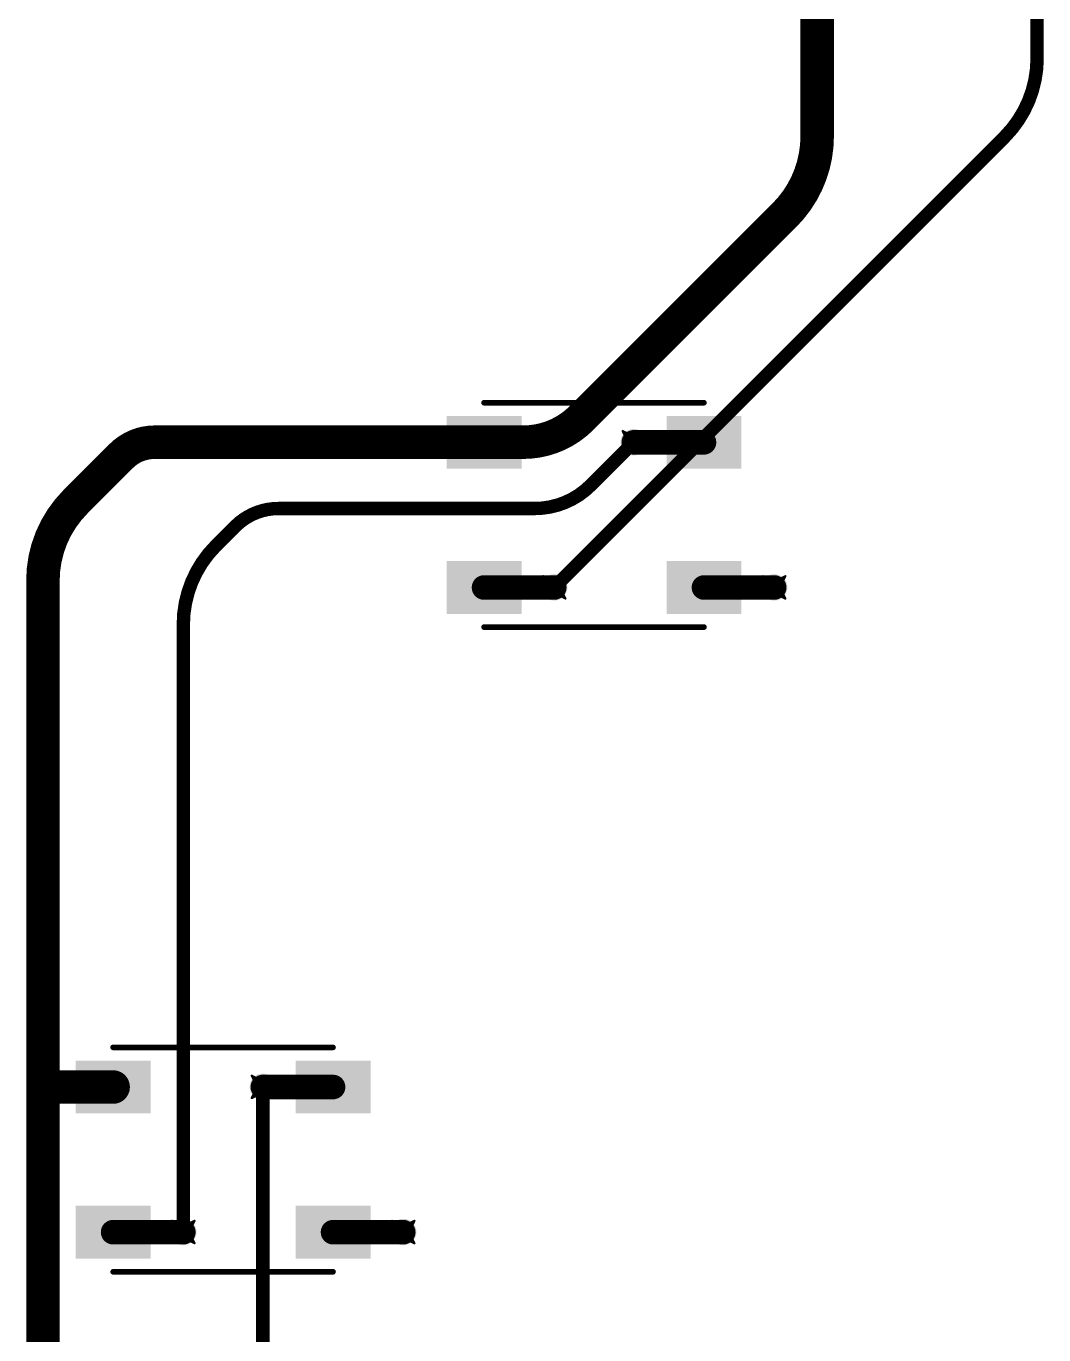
# Model space of a CAD drawing. Header units: inches. Extents: x -11 to 1110, y -7 to 455.
# Drawn here: x 290.47 to 313.61, y 221.3 to 251.05 of the extents above; entities that cross this region are included whole.
import ezdxf

# ---------------------------------------------------------------- set-up
doc = ezdxf.new("R2010")
doc.units = ezdxf.units.IN
for name, color, linetype in [('Bottom Layer', 5, 'Continuous'), ('Drill Drawing', 1, 'Continuous'), ('Top Layer', 1, 'Continuous'), ('Top Overlay', 2, 'Continuous'), ('Top Paste', 8, 'Continuous'), ('Top Solder', 216, 'Continuous'), ('Via Holes', 16, 'Continuous')]:
    doc.layers.add(name, color=color, linetype=linetype)

# ---------------------------------------------------------------- blocks, each defined once
blk = doc.blocks.new('WS2812B_B_W_163')
at = {"layer": 'Top Layer'}
for points in [[(-3.24999985, 2.15000078), (-1.75000031, 2.15000078), (-1.75000031, 1.15000278), (-3.24999985, 1.15000278)], [(3.24999985, 1.15000278), (1.75000031, 1.15000278), (1.75000031, 2.15000078), (3.24999985, 2.15000078)], [(-3.24999985, -1.15000024), (-1.75000031, -1.15000024), (-1.75000031, -2.14999824), (-3.24999985, -2.14999824)], [(1.75000031, -1.15000024), (3.24999985, -1.15000024), (3.24999985, -2.14999824), (1.75000031, -2.14999824)]]:
    blk.add_hatch(color=1, dxfattribs=at).paths.add_polyline_path(points)
at = {"layer": 'Top Paste'}
for points in [[(-3.24999985, 2.15000078), (-1.75000031, 2.15000078), (-1.75000031, 1.15000278), (-3.24999985, 1.15000278)], [(3.24999985, 1.15000278), (1.75000031, 1.15000278), (1.75000031, 2.15000078), (3.24999985, 2.15000078)], [(-3.24999985, -1.15000024), (-1.75000031, -1.15000024), (-1.75000031, -2.14999824), (-3.24999985, -2.14999824)], [(1.75000031, -1.15000024), (3.24999985, -1.15000024), (3.24999985, -2.14999824), (1.75000031, -2.14999824)]]:
    blk.add_hatch(color=8, dxfattribs=at).paths.add_polyline_path(points)
at = {"layer": 'Top Solder'}
for points in [[(-3.35159985, 2.25160078), (-1.64840031, 2.25160078), (-1.64840031, 1.04840278), (-3.35159985, 1.04840278)], [(3.35159985, 1.04840278), (1.64840031, 1.04840278), (1.64840031, 2.25160078), (3.35159985, 2.25160078)], [(-3.35159985, -1.04840024), (-1.64840031, -1.04840024), (-1.64840031, -2.25159824), (-3.35159985, -2.25159824)], [(1.64840031, -1.04840024), (3.35159985, -1.04840024), (3.35159985, -2.25159824), (1.64840031, -2.25159824)]]:
    blk.add_hatch(color=216, dxfattribs=at).paths.add_polyline_path(points)
at = {"layer": 'Top Overlay'}
for points in [[(-2.50000008, 2.55080008, 0.127, 0.127, 0), (2.50000008, 2.55080008, 0.127, 0.127, 0)], [(-3.556, 1.8034, 0.254, 0.254, 0), (-3.429, 1.6764, 0.254, 0.254, 0)], [(-3.556, 1.5494, 0.254, 0.254, 0), (-3.556, 1.8034, 0.254, 0.254, 0)], [(-3.556, 1.5494, 0.254, 0.254, 0), (-3.429, 1.6764, 0.254, 0.254, 0)], [(-2.50000008, -2.55079754, 0.127, 0.127, 0), (2.50000008, -2.55079754, 0.127, 0.127, 0)]]:
    blk.add_lwpolyline(points, format="xyseb", dxfattribs=at)
for points in [[(-2.53175008, 2.55080008, 0.0635, 0.0635, 1), (-2.46825008, 2.55080008, 0.0635, 0.0635, 1)], [(2.46825008, 2.55080008, 0.0635, 0.0635, 1), (2.53175008, 2.55080008, 0.0635, 0.0635, 1)], [(-3.619499999999999, 1.8034, 0.127, 0.127, 1), (-3.4925, 1.8034, 0.127, 0.127, 1)], [(-3.619499999999999, 1.8034, 0.127, 0.127, 1), (-3.4925, 1.8034, 0.127, 0.127, 1)], [(-3.4925, 1.6764, 0.127, 0.127, 1), (-3.3655, 1.6764, 0.127, 0.127, 1)], [(-3.4925, 1.6764, 0.127, 0.127, 1), (-3.3655, 1.6764, 0.127, 0.127, 1)], [(-3.619499999999999, 1.5494, 0.127, 0.127, 1), (-3.4925, 1.5494, 0.127, 0.127, 1)], [(-3.619499999999999, 1.5494, 0.127, 0.127, 1), (-3.4925, 1.5494, 0.127, 0.127, 1)], [(-2.53175008, -2.55079754, 0.0635, 0.0635, 1), (-2.46825008, -2.55079754, 0.0635, 0.0635, 1)], [(2.46825008, -2.55079754, 0.0635, 0.0635, 1), (2.53175008, -2.55079754, 0.0635, 0.0635, 1)]]:
    blk.add_lwpolyline(points, format="xyseb", close=True, dxfattribs=at)
blk = doc.blocks.new('WS2812B_B_W_172')
at = {"layer": 'Top Layer'}
for points in [[(-3.24999985, 2.15000078), (-1.75000031, 2.15000078), (-1.75000031, 1.15000278), (-3.24999985, 1.15000278)], [(3.24999985, 1.15000278), (1.75000031, 1.15000278), (1.75000031, 2.15000078), (3.24999985, 2.15000078)], [(-3.24999985, -1.15000024), (-1.75000031, -1.15000024), (-1.75000031, -2.14999824), (-3.24999985, -2.14999824)], [(1.75000031, -1.15000024), (3.24999985, -1.15000024), (3.24999985, -2.14999824), (1.75000031, -2.14999824)]]:
    blk.add_hatch(color=1, dxfattribs=at).paths.add_polyline_path(points)
at = {"layer": 'Top Paste'}
for points in [[(-3.24999985, 2.15000078), (-1.75000031, 2.15000078), (-1.75000031, 1.15000278), (-3.24999985, 1.15000278)], [(3.24999985, 1.15000278), (1.75000031, 1.15000278), (1.75000031, 2.15000078), (3.24999985, 2.15000078)], [(-3.24999985, -1.15000024), (-1.75000031, -1.15000024), (-1.75000031, -2.14999824), (-3.24999985, -2.14999824)], [(1.75000031, -1.15000024), (3.24999985, -1.15000024), (3.24999985, -2.14999824), (1.75000031, -2.14999824)]]:
    blk.add_hatch(color=8, dxfattribs=at).paths.add_polyline_path(points)
at = {"layer": 'Top Solder'}
for points in [[(-3.35159985, 2.25160078), (-1.64840031, 2.25160078), (-1.64840031, 1.04840278), (-3.35159985, 1.04840278)], [(3.35159985, 1.04840278), (1.64840031, 1.04840278), (1.64840031, 2.25160078), (3.35159985, 2.25160078)], [(-3.35159985, -1.04840024), (-1.64840031, -1.04840024), (-1.64840031, -2.25159824), (-3.35159985, -2.25159824)], [(1.64840031, -1.04840024), (3.35159985, -1.04840024), (3.35159985, -2.25159824), (1.64840031, -2.25159824)]]:
    blk.add_hatch(color=216, dxfattribs=at).paths.add_polyline_path(points)
at = {"layer": 'Top Overlay'}
for points in [[(-2.50000008, 2.55080008, 0.127, 0.127, 0), (2.50000008, 2.55080008, 0.127, 0.127, 0)], [(-3.556, 1.8034, 0.254, 0.254, 0), (-3.429, 1.6764, 0.254, 0.254, 0)], [(-3.556, 1.5494, 0.254, 0.254, 0), (-3.556, 1.8034, 0.254, 0.254, 0)], [(-3.556, 1.5494, 0.254, 0.254, 0), (-3.429, 1.6764, 0.254, 0.254, 0)], [(-2.50000008, -2.55079754, 0.127, 0.127, 0), (2.50000008, -2.55079754, 0.127, 0.127, 0)]]:
    blk.add_lwpolyline(points, format="xyseb", dxfattribs=at)
for points in [[(-2.53175008, 2.55080008, 0.0635, 0.0635, 1), (-2.46825008, 2.55080008, 0.0635, 0.0635, 1)], [(2.46825008, 2.55080008, 0.0635, 0.0635, 1), (2.53175008, 2.55080008, 0.0635, 0.0635, 1)], [(-3.619499999999999, 1.8034, 0.127, 0.127, 1), (-3.4925, 1.8034, 0.127, 0.127, 1)], [(-3.619499999999999, 1.8034, 0.127, 0.127, 1), (-3.4925, 1.8034, 0.127, 0.127, 1)], [(-3.4925, 1.6764, 0.127, 0.127, 1), (-3.3655, 1.6764, 0.127, 0.127, 1)], [(-3.4925, 1.6764, 0.127, 0.127, 1), (-3.3655, 1.6764, 0.127, 0.127, 1)], [(-3.619499999999999, 1.5494, 0.127, 0.127, 1), (-3.4925, 1.5494, 0.127, 0.127, 1)], [(-3.619499999999999, 1.5494, 0.127, 0.127, 1), (-3.4925, 1.5494, 0.127, 0.127, 1)], [(-2.53175008, -2.55079754, 0.0635, 0.0635, 1), (-2.46825008, -2.55079754, 0.0635, 0.0635, 1)], [(2.46825008, -2.55079754, 0.0635, 0.0635, 1), (2.53175008, -2.55079754, 0.0635, 0.0635, 1)]]:
    blk.add_lwpolyline(points, format="xyseb", close=True, dxfattribs=at)

msp = doc.modelspace()

# ---------------------------------------------------------------- hatches: boundary and pattern name
at = {"layer": 'Bottom Layer'}
h = msp.add_hatch(color=5, dxfattribs=at)
edge = h.paths.add_edge_path()
edge.add_arc((299.28496912, 241.5883916), 0.2999994, 0, 360)
h = msp.add_hatch(color=5, dxfattribs=at)
edge = h.paths.add_edge_path()
edge.add_arc((304.28496928, 241.5883916), 0.2999994, 0, 360)
h = msp.add_hatch(color=5, dxfattribs=at)
edge = h.paths.add_edge_path()
edge.add_arc((302.4762302, 238.28839058), 0.2999994, 0, 360)
h = msp.add_hatch(color=5, dxfattribs=at)
edge = h.paths.add_edge_path()
edge.add_arc((307.47623036, 238.28839058), 0.2999994, 0, 360)
h = msp.add_hatch(color=5, dxfattribs=at)
edge = h.paths.add_edge_path()
edge.add_arc((290.85216912, 226.9325916), 0.2999994, 0, 360)
h = msp.add_hatch(color=5, dxfattribs=at)
edge = h.paths.add_edge_path()
edge.add_arc((295.85216928, 226.9325916), 0.2999994, 0, 360)
h = msp.add_hatch(color=5, dxfattribs=at)
edge = h.paths.add_edge_path()
edge.add_arc((294.0434302, 223.63259058), 0.2999994, 0, 360)
h = msp.add_hatch(color=5, dxfattribs=at)
edge = h.paths.add_edge_path()
edge.add_arc((299.0434303599999, 223.63259058), 0.2999994, 0, 360)
at = {"layer": 'Top Layer'}
h = msp.add_hatch(color=1, dxfattribs=at)
edge = h.paths.add_edge_path()
edge.add_arc((299.28496912, 241.5883916), 0.2999994, 0, 360)
h = msp.add_hatch(color=1, dxfattribs=at)
edge = h.paths.add_edge_path()
edge.add_arc((304.28496928, 241.5883916), 0.2999994, 0, 360)
h = msp.add_hatch(color=1, dxfattribs=at)
edge = h.paths.add_edge_path()
edge.add_arc((302.4762302, 238.28839058), 0.2999994, 0, 360)
h = msp.add_hatch(color=1, dxfattribs=at)
edge = h.paths.add_edge_path()
edge.add_arc((307.47623036, 238.28839058), 0.2999994, 0, 360)
h = msp.add_hatch(color=1, dxfattribs=at)
edge = h.paths.add_edge_path()
edge.add_arc((290.85216912, 226.9325916), 0.2999994, 0, 360)
h = msp.add_hatch(color=1, dxfattribs=at)
edge = h.paths.add_edge_path()
edge.add_arc((295.85216928, 226.9325916), 0.2999994, 0, 360)
h = msp.add_hatch(color=1, dxfattribs=at)
edge = h.paths.add_edge_path()
edge.add_arc((294.0434302, 223.63259058), 0.2999994, 0, 360)
h = msp.add_hatch(color=1, dxfattribs=at)
edge = h.paths.add_edge_path()
edge.add_arc((299.0434303599999, 223.63259058), 0.2999994, 0, 360)
at = {"layer": 'Via Holes'}
h = msp.add_hatch(color=7, dxfattribs=at)
edge = h.paths.add_edge_path()
edge.add_arc((299.28496912, 241.5883916), 0.1499997, 0, 360)
h = msp.add_hatch(color=7, dxfattribs=at)
edge = h.paths.add_edge_path()
edge.add_arc((304.28496928, 241.5883916), 0.1499997, 0, 360)
h = msp.add_hatch(color=7, dxfattribs=at)
edge = h.paths.add_edge_path()
edge.add_arc((302.4762302, 238.28839058), 0.1499997, 0, 360)
h = msp.add_hatch(color=7, dxfattribs=at)
edge = h.paths.add_edge_path()
edge.add_arc((307.47623036, 238.28839058), 0.1499997, 0, 360)
h = msp.add_hatch(color=7, dxfattribs=at)
edge = h.paths.add_edge_path()
edge.add_arc((290.85216912, 226.9325916), 0.1499997, 0, 360)
h = msp.add_hatch(color=7, dxfattribs=at)
edge = h.paths.add_edge_path()
edge.add_arc((295.85216928, 226.9325916), 0.1499997, 0, 360)
h = msp.add_hatch(color=7, dxfattribs=at)
edge = h.paths.add_edge_path()
edge.add_arc((294.0434302, 223.63259058), 0.1499997, 0, 360)
h = msp.add_hatch(color=7, dxfattribs=at)
edge = h.paths.add_edge_path()
edge.add_arc((299.0434303599999, 223.63259058), 0.1499997, 0, 360)

# ---------------------------------------------------------------- linework, layer by layer
at = {"layer": 'Bottom Layer'}
for points in [[(308.45436912, 248.54647268, 0.7619999999999999, 0.7619999999999999, 0), (308.45436912, 255.8885916, 0.7619999999999999, 0.7619999999999999, 0)], [(313.45436928, 250.31863322, 0.3048, 0.3048, 0), (313.45436928, 255.8885916, 0.3048, 0.3048, 0)], [(313.45436928, 250.31863322, 0.3048, 0.3048, -0.198912367379658), (312.71042106, 248.52258144, 0.3048, 0.3048, 0)], [(308.45436912, 248.54647268, 0.7619999999999999, 0.7619999999999999, -0.198912367379658), (307.7104209, 246.7504209, 0.7619999999999999, 0.7619999999999999, 0)], [(302.4762302, 238.28839058, 0.3048, 0.3048, 0), (312.71042106, 248.52258144, 0.3048, 0.3048, 0)], [(303.0982, 242.1382, 0.7619999999999999, 0.7619999999999999, 0), (307.7104209, 246.7504209, 0.7619999999999999, 0.7619999999999999, 0)], [(303.0982, 242.1382, 0.7619999999999999, 0.7619999999999999, -0.198912367379658), (301.77084426, 241.5883916, 0.7619999999999999, 0.7619999999999999, 0)], [(292.6334, 241.2746, 0.7619999999999999, 0.7619999999999999, -0.198912367379658), (293.39096008, 241.5883916, 0.7619999999999999, 0.7619999999999999, 0)], [(293.39096008, 241.5883916, 0.7619999999999999, 0.7619999999999999, 0), (299.28496912, 241.5883916, 0.7619999999999999, 0.7619999999999999, 0)], [(299.28496912, 241.5883916, 0.7619999999999999, 0.7619999999999999, 0), (301.77084426, 241.5883916, 0.7619999999999999, 0.7619999999999999, 0)], [(291.59611734, 240.23731734, 0.7619999999999999, 0.7619999999999999, 0), (292.6334, 241.2746, 0.7619999999999999, 0.7619999999999999, 0)], [(303.30486456, 240.60828688, 0.3048, 0.3048, 0), (304.28496928, 241.5883916, 0.3048, 0.3048, 0)], [(303.30486202, 240.60828688, 0.3048, 0.3048, -0.198912367379658), (302.0314, 240.0808, 0.3048, 0.3048, 0)], [(290.85216912, 238.44126556, 0.7619999999999999, 0.7619999999999999, -0.198912367379658), (291.59611734, 240.23731734, 0.7619999999999999, 0.7619999999999999, 0)], [(295.2241999999999, 239.6744, 0.3048, 0.3048, -0.198912367379658), (296.20533596, 240.0808, 0.3048, 0.3048, 0)], [(296.20533596, 240.0808, 0.3048, 0.3048, 0), (302.0314, 240.0808, 0.3048, 0.3048, 0)], [(294.78737842, 239.23757842, 0.3048, 0.3048, 0), (295.2241999999999, 239.6744, 0.3048, 0.3048, 0)], [(294.0434302, 237.44152664, 0.3048, 0.3048, -0.198912367379658), (294.78737842, 239.23757842, 0.3048, 0.3048, 0)], [(290.85216912, 226.9325916, 0.7619999999999999, 0.7619999999999999, 0), (290.85216912, 238.44126556, 0.7619999999999999, 0.7619999999999999, 0)], [(294.0434302, 223.63259058, 0.3048, 0.3048, 0), (294.0434302, 237.44152664, 0.3048, 0.3048, 0)], [(290.85216912, 217.86327268, 0.7619999999999999, 0.7619999999999999, 0), (290.85216912, 226.9325916, 0.7619999999999999, 0.7619999999999999, 0)], [(295.85216928, 219.25443322, 0.3048, 0.3048, 0), (295.85216928, 226.9325916, 0.3048, 0.3048, 0)]]:
    msp.add_lwpolyline(points, format="xyseb", dxfattribs=at)
for points in [[(313.37816928, 250.31863322, 0.1524, 0.1524, 1), (313.53056928, 250.31863322, 0.1524, 0.1524, 1)], [(313.37816928, 250.31863322, 0.1524, 0.1524, 1), (313.53056928, 250.31863322, 0.1524, 0.1524, 1)], [(308.26386912, 248.54647268, 0.3809999999999999, 0.3809999999999999, 1), (308.64486912, 248.54647268, 0.3809999999999999, 0.3809999999999999, 1)], [(308.26386912, 248.54647268, 0.3809999999999999, 0.3809999999999999, 1), (308.64486912, 248.54647268, 0.3809999999999999, 0.3809999999999999, 1)], [(312.63422106, 248.52258144, 0.1524, 0.1524, 1), (312.78662106, 248.52258144, 0.1524, 0.1524, 1)], [(312.63422106, 248.52258144, 0.1524, 0.1524, 1), (312.78662106, 248.52258144, 0.1524, 0.1524, 1)], [(307.5199209, 246.7504209, 0.3809999999999999, 0.3809999999999999, 1), (307.9009209, 246.7504209, 0.3809999999999999, 0.3809999999999999, 1)], [(307.5199209, 246.7504209, 0.3809999999999999, 0.3809999999999999, 1), (307.9009209, 246.7504209, 0.3809999999999999, 0.3809999999999999, 1)], [(302.9077, 242.1382, 0.3809999999999999, 0.3809999999999999, 1), (303.2887, 242.1382, 0.3809999999999999, 0.3809999999999999, 1)], [(302.9077, 242.1382, 0.3809999999999999, 0.3809999999999999, 1), (303.2887, 242.1382, 0.3809999999999999, 0.3809999999999999, 1)], [(293.20046008, 241.5883916, 0.3809999999999999, 0.3809999999999999, 1), (293.58146008, 241.5883916, 0.3809999999999999, 0.3809999999999999, 1)], [(293.20046008, 241.5883916, 0.3809999999999999, 0.3809999999999999, 1), (293.58146008, 241.5883916, 0.3809999999999999, 0.3809999999999999, 1)], [(299.09446912, 241.5883916, 0.3809999999999999, 0.3809999999999999, 1), (299.47546912, 241.5883916, 0.3809999999999999, 0.3809999999999999, 1)], [(299.09446912, 241.5883916, 0.3809999999999999, 0.3809999999999999, 1), (299.47546912, 241.5883916, 0.3809999999999999, 0.3809999999999999, 1)], [(301.58034426, 241.5883916, 0.3809999999999999, 0.3809999999999999, 1), (301.96134426, 241.5883916, 0.3809999999999999, 0.3809999999999999, 1)], [(301.58034426, 241.5883916, 0.3809999999999999, 0.3809999999999999, 1), (301.96134426, 241.5883916, 0.3809999999999999, 0.3809999999999999, 1)], [(292.4429, 241.2746, 0.3809999999999999, 0.3809999999999999, 1), (292.8239, 241.2746, 0.3809999999999999, 0.3809999999999999, 1)], [(292.4429, 241.2746, 0.3809999999999999, 0.3809999999999999, 1), (292.8239, 241.2746, 0.3809999999999999, 0.3809999999999999, 1)], [(304.20876928, 241.5883916, 0.1524, 0.1524, 1), (304.36116928, 241.5883916, 0.1524, 0.1524, 1)], [(303.22866202, 240.60828688, 0.1524, 0.1524, 1), (303.38106202, 240.60828688, 0.1524, 0.1524, 1)], [(303.22866456, 240.60828688, 0.1524, 0.1524, 1), (303.38106456, 240.60828688, 0.1524, 0.1524, 1)], [(291.40561734, 240.23731734, 0.3809999999999999, 0.3809999999999999, 1), (291.78661734, 240.23731734, 0.3809999999999999, 0.3809999999999999, 1)], [(291.40561734, 240.23731734, 0.3809999999999999, 0.3809999999999999, 1), (291.78661734, 240.23731734, 0.3809999999999999, 0.3809999999999999, 1)], [(296.12913596, 240.0808, 0.1524, 0.1524, 1), (296.28153596, 240.0808, 0.1524, 0.1524, 1)], [(296.12913596, 240.0808, 0.1524, 0.1524, 1), (296.28153596, 240.0808, 0.1524, 0.1524, 1)], [(301.9552, 240.0808, 0.1524, 0.1524, 1), (302.1076, 240.0808, 0.1524, 0.1524, 1)], [(301.9552, 240.0808, 0.1524, 0.1524, 1), (302.1076, 240.0808, 0.1524, 0.1524, 1)], [(295.148, 239.6744, 0.1524, 0.1524, 1), (295.3004, 239.6744, 0.1524, 0.1524, 1)], [(295.148, 239.6744, 0.1524, 0.1524, 1), (295.3004, 239.6744, 0.1524, 0.1524, 1)], [(294.71117842, 239.23757842, 0.1524, 0.1524, 1), (294.86357842, 239.23757842, 0.1524, 0.1524, 1)], [(294.71117842, 239.23757842, 0.1524, 0.1524, 1), (294.86357842, 239.23757842, 0.1524, 0.1524, 1)], [(290.66166912, 238.44126556, 0.3809999999999999, 0.3809999999999999, 1), (291.04266912, 238.44126556, 0.3809999999999999, 0.3809999999999999, 1)], [(290.66166912, 238.44126556, 0.3809999999999999, 0.3809999999999999, 1), (291.04266912, 238.44126556, 0.3809999999999999, 0.3809999999999999, 1)], [(302.4000301999999, 238.28839058, 0.1524, 0.1524, 1), (302.5524301999999, 238.28839058, 0.1524, 0.1524, 1)], [(293.9672302, 237.44152664, 0.1524, 0.1524, 1), (294.1196302, 237.44152664, 0.1524, 0.1524, 1)], [(293.9672302, 237.44152664, 0.1524, 0.1524, 1), (294.1196302, 237.44152664, 0.1524, 0.1524, 1)], [(290.66166912, 226.9325916, 0.3809999999999999, 0.3809999999999999, 1), (291.04266912, 226.9325916, 0.3809999999999999, 0.3809999999999999, 1)], [(290.66166912, 226.9325916, 0.3809999999999999, 0.3809999999999999, 1), (291.04266912, 226.9325916, 0.3809999999999999, 0.3809999999999999, 1)], [(295.77596928, 226.9325916, 0.1524, 0.1524, 1), (295.92836928, 226.9325916, 0.1524, 0.1524, 1)], [(293.9672302, 223.63259058, 0.1524, 0.1524, 1), (294.1196302, 223.63259058, 0.1524, 0.1524, 1)]]:
    msp.add_lwpolyline(points, format="xyseb", close=True, dxfattribs=at)
at = {"layer": 'Drill Drawing'}
for points in [[(299.03096912, 241.8423916, 0.0508, 0.0508, 0), (299.28496912, 241.7153916, 0.0508, 0.0508, 0)], [(299.03096912, 241.8423916, 0.0508, 0.0508, 0), (299.15796912, 241.5883916, 0.0508, 0.0508, 0)], [(299.28496912, 241.7153916, 0.0508, 0.0508, 0), (299.53896912, 241.8423916, 0.0508, 0.0508, 0)], [(299.41196912, 241.5883916, 0.0508, 0.0508, 0), (299.53896912, 241.8423916, 0.0508, 0.0508, 0)], [(304.03096928, 241.8423916, 0.0508, 0.0508, 0), (304.28496928, 241.7153916, 0.0508, 0.0508, 0)], [(304.03096928, 241.8423916, 0.0508, 0.0508, 0), (304.15796928, 241.5883916, 0.0508, 0.0508, 0)], [(304.28496928, 241.7153916, 0.0508, 0.0508, 0), (304.53896928, 241.8423916, 0.0508, 0.0508, 0)], [(304.41196928, 241.5883916, 0.0508, 0.0508, 0), (304.53896928, 241.8423916, 0.0508, 0.0508, 0)], [(299.03096912, 241.3343916, 0.0508, 0.0508, 0), (299.15796912, 241.5883916, 0.0508, 0.0508, 0)], [(299.41196912, 241.5883916, 0.0508, 0.0508, 0), (299.53896912, 241.3343916, 0.0508, 0.0508, 0)], [(304.03096928, 241.3343916, 0.0508, 0.0508, 0), (304.15796928, 241.5883916, 0.0508, 0.0508, 0)], [(304.41196928, 241.5883916, 0.0508, 0.0508, 0), (304.53896928, 241.3343916, 0.0508, 0.0508, 0)], [(299.03096912, 241.3343916, 0.0508, 0.0508, 0), (299.28496912, 241.4613916, 0.0508, 0.0508, 0)], [(299.28496912, 241.4613916, 0.0508, 0.0508, 0), (299.53896912, 241.3343916, 0.0508, 0.0508, 0)], [(304.03096928, 241.3343916, 0.0508, 0.0508, 0), (304.28496928, 241.4613916, 0.0508, 0.0508, 0)], [(304.28496928, 241.4613916, 0.0508, 0.0508, 0), (304.53896928, 241.3343916, 0.0508, 0.0508, 0)], [(302.2222302, 238.54239058, 0.0508, 0.0508, 0), (302.4762302, 238.41539058, 0.0508, 0.0508, 0)], [(302.2222302, 238.54239058, 0.0508, 0.0508, 0), (302.3492302, 238.28839058, 0.0508, 0.0508, 0)], [(302.2222302, 238.03439058, 0.0508, 0.0508, 0), (302.3492302, 238.28839058, 0.0508, 0.0508, 0)], [(302.4762302, 238.41539058, 0.0508, 0.0508, 0), (302.7302302, 238.54239058, 0.0508, 0.0508, 0)], [(302.6032302, 238.28839058, 0.0508, 0.0508, 0), (302.7302302, 238.54239058, 0.0508, 0.0508, 0)], [(302.6032302, 238.28839058, 0.0508, 0.0508, 0), (302.7302302, 238.03439058, 0.0508, 0.0508, 0)], [(307.22223036, 238.54239058, 0.0508, 0.0508, 0), (307.47623036, 238.41539058, 0.0508, 0.0508, 0)], [(307.22223036, 238.54239058, 0.0508, 0.0508, 0), (307.34923036, 238.28839058, 0.0508, 0.0508, 0)], [(307.22223036, 238.03439058, 0.0508, 0.0508, 0), (307.34923036, 238.28839058, 0.0508, 0.0508, 0)], [(307.47623036, 238.41539058, 0.0508, 0.0508, 0), (307.73023036, 238.54239058, 0.0508, 0.0508, 0)], [(307.60323036, 238.28839058, 0.0508, 0.0508, 0), (307.73023036, 238.54239058, 0.0508, 0.0508, 0)], [(307.60323036, 238.28839058, 0.0508, 0.0508, 0), (307.73023036, 238.03439058, 0.0508, 0.0508, 0)], [(302.2222302, 238.03439058, 0.0508, 0.0508, 0), (302.4762302, 238.16139058, 0.0508, 0.0508, 0)], [(302.4762302, 238.16139058, 0.0508, 0.0508, 0), (302.7302302, 238.03439058, 0.0508, 0.0508, 0)], [(307.22223036, 238.03439058, 0.0508, 0.0508, 0), (307.47623036, 238.16139058, 0.0508, 0.0508, 0)], [(307.47623036, 238.16139058, 0.0508, 0.0508, 0), (307.73023036, 238.03439058, 0.0508, 0.0508, 0)], [(290.59816912, 227.1865916, 0.0508, 0.0508, 0), (290.85216912, 227.0595916, 0.0508, 0.0508, 0)], [(290.59816912, 227.1865916, 0.0508, 0.0508, 0), (290.72516912, 226.9325916, 0.0508, 0.0508, 0)], [(290.85216912, 227.0595916, 0.0508, 0.0508, 0), (291.10616912, 227.1865916, 0.0508, 0.0508, 0)], [(290.97916912, 226.9325916, 0.0508, 0.0508, 0), (291.10616912, 227.1865916, 0.0508, 0.0508, 0)], [(295.59816928, 227.1865916, 0.0508, 0.0508, 0), (295.85216928, 227.0595916, 0.0508, 0.0508, 0)], [(295.59816928, 227.1865916, 0.0508, 0.0508, 0), (295.72516928, 226.9325916, 0.0508, 0.0508, 0)], [(295.85216928, 227.0595916, 0.0508, 0.0508, 0), (296.10616928, 227.1865916, 0.0508, 0.0508, 0)], [(295.97916928, 226.9325916, 0.0508, 0.0508, 0), (296.10616928, 227.1865916, 0.0508, 0.0508, 0)], [(290.59816912, 226.6785916, 0.0508, 0.0508, 0), (290.72516912, 226.9325916, 0.0508, 0.0508, 0)], [(290.59816912, 226.6785916, 0.0508, 0.0508, 0), (290.85216912, 226.8055916, 0.0508, 0.0508, 0)], [(290.85216912, 226.8055916, 0.0508, 0.0508, 0), (291.10616912, 226.6785916, 0.0508, 0.0508, 0)], [(290.97916912, 226.9325916, 0.0508, 0.0508, 0), (291.10616912, 226.6785916, 0.0508, 0.0508, 0)], [(295.59816928, 226.6785916, 0.0508, 0.0508, 0), (295.72516928, 226.9325916, 0.0508, 0.0508, 0)], [(295.59816928, 226.6785916, 0.0508, 0.0508, 0), (295.85216928, 226.8055916, 0.0508, 0.0508, 0)], [(295.85216928, 226.8055916, 0.0508, 0.0508, 0), (296.10616928, 226.6785916, 0.0508, 0.0508, 0)], [(295.97916928, 226.9325916, 0.0508, 0.0508, 0), (296.10616928, 226.6785916, 0.0508, 0.0508, 0)], [(293.7894302, 223.88659058, 0.0508, 0.0508, 0), (294.0434302, 223.75959058, 0.0508, 0.0508, 0)], [(293.7894302, 223.88659058, 0.0508, 0.0508, 0), (293.9164302, 223.63259058, 0.0508, 0.0508, 0)], [(294.0434302, 223.75959058, 0.0508, 0.0508, 0), (294.2974302, 223.88659058, 0.0508, 0.0508, 0)], [(294.1704301999999, 223.63259058, 0.0508, 0.0508, 0), (294.2974302, 223.88659058, 0.0508, 0.0508, 0)], [(298.78943036, 223.88659058, 0.0508, 0.0508, 0), (299.0434303599999, 223.75959058, 0.0508, 0.0508, 0)], [(298.78943036, 223.88659058, 0.0508, 0.0508, 0), (298.91643036, 223.63259058, 0.0508, 0.0508, 0)], [(299.0434303599999, 223.75959058, 0.0508, 0.0508, 0), (299.29743036, 223.88659058, 0.0508, 0.0508, 0)], [(299.17043036, 223.63259058, 0.0508, 0.0508, 0), (299.29743036, 223.88659058, 0.0508, 0.0508, 0)], [(293.7894302, 223.37859058, 0.0508, 0.0508, 0), (293.9164302, 223.63259058, 0.0508, 0.0508, 0)], [(293.7894302, 223.37859058, 0.0508, 0.0508, 0), (294.0434302, 223.50559058, 0.0508, 0.0508, 0)], [(294.0434302, 223.50559058, 0.0508, 0.0508, 0), (294.2974302, 223.37859058, 0.0508, 0.0508, 0)], [(294.1704301999999, 223.63259058, 0.0508, 0.0508, 0), (294.2974302, 223.37859058, 0.0508, 0.0508, 0)], [(298.78943036, 223.37859058, 0.0508, 0.0508, 0), (298.91643036, 223.63259058, 0.0508, 0.0508, 0)], [(298.78943036, 223.37859058, 0.0508, 0.0508, 0), (299.0434303599999, 223.50559058, 0.0508, 0.0508, 0)], [(299.0434303599999, 223.50559058, 0.0508, 0.0508, 0), (299.29743036, 223.37859058, 0.0508, 0.0508, 0)], [(299.17043036, 223.63259058, 0.0508, 0.0508, 0), (299.29743036, 223.37859058, 0.0508, 0.0508, 0)]]:
    msp.add_lwpolyline(points, format="xyseb", dxfattribs=at)
for points in [[(299.01826912, 241.8423916, 0.0254, 0.0254, 1), (299.04366912, 241.8423916, 0.0254, 0.0254, 1)], [(299.01826912, 241.8423916, 0.0254, 0.0254, 1), (299.04366912, 241.8423916, 0.0254, 0.0254, 1)], [(299.52626912, 241.8423916, 0.0254, 0.0254, 1), (299.55166912, 241.8423916, 0.0254, 0.0254, 1)], [(299.52626912, 241.8423916, 0.0254, 0.0254, 1), (299.55166912, 241.8423916, 0.0254, 0.0254, 1)], [(304.01826928, 241.8423916, 0.0254, 0.0254, 1), (304.04366928, 241.8423916, 0.0254, 0.0254, 1)], [(304.01826928, 241.8423916, 0.0254, 0.0254, 1), (304.04366928, 241.8423916, 0.0254, 0.0254, 1)], [(304.52626928, 241.8423916, 0.0254, 0.0254, 1), (304.55166928, 241.8423916, 0.0254, 0.0254, 1)], [(304.52626928, 241.8423916, 0.0254, 0.0254, 1), (304.55166928, 241.8423916, 0.0254, 0.0254, 1)], [(299.14526912, 241.5883916, 0.0254, 0.0254, 1), (299.17066912, 241.5883916, 0.0254, 0.0254, 1)], [(299.14526912, 241.5883916, 0.0254, 0.0254, 1), (299.17066912, 241.5883916, 0.0254, 0.0254, 1)], [(299.27226912, 241.7153916, 0.0254, 0.0254, 1), (299.29766912, 241.7153916, 0.0254, 0.0254, 1)], [(299.27226912, 241.7153916, 0.0254, 0.0254, 1), (299.29766912, 241.7153916, 0.0254, 0.0254, 1)], [(299.39926912, 241.5883916, 0.0254, 0.0254, 1), (299.42466912, 241.5883916, 0.0254, 0.0254, 1)], [(299.39926912, 241.5883916, 0.0254, 0.0254, 1), (299.42466912, 241.5883916, 0.0254, 0.0254, 1)], [(304.14526928, 241.5883916, 0.0254, 0.0254, 1), (304.17066928, 241.5883916, 0.0254, 0.0254, 1)], [(304.14526928, 241.5883916, 0.0254, 0.0254, 1), (304.17066928, 241.5883916, 0.0254, 0.0254, 1)], [(304.27226928, 241.7153916, 0.0254, 0.0254, 1), (304.29766928, 241.7153916, 0.0254, 0.0254, 1)], [(304.27226928, 241.7153916, 0.0254, 0.0254, 1), (304.29766928, 241.7153916, 0.0254, 0.0254, 1)], [(304.39926928, 241.5883916, 0.0254, 0.0254, 1), (304.42466928, 241.5883916, 0.0254, 0.0254, 1)], [(304.39926928, 241.5883916, 0.0254, 0.0254, 1), (304.42466928, 241.5883916, 0.0254, 0.0254, 1)], [(299.01826912, 241.3343916, 0.0254, 0.0254, 1), (299.04366912, 241.3343916, 0.0254, 0.0254, 1)], [(299.01826912, 241.3343916, 0.0254, 0.0254, 1), (299.04366912, 241.3343916, 0.0254, 0.0254, 1)], [(299.27226912, 241.4613916, 0.0254, 0.0254, 1), (299.29766912, 241.4613916, 0.0254, 0.0254, 1)], [(299.27226912, 241.4613916, 0.0254, 0.0254, 1), (299.29766912, 241.4613916, 0.0254, 0.0254, 1)], [(299.52626912, 241.3343916, 0.0254, 0.0254, 1), (299.55166912, 241.3343916, 0.0254, 0.0254, 1)], [(299.52626912, 241.3343916, 0.0254, 0.0254, 1), (299.55166912, 241.3343916, 0.0254, 0.0254, 1)], [(304.01826928, 241.3343916, 0.0254, 0.0254, 1), (304.04366928, 241.3343916, 0.0254, 0.0254, 1)], [(304.01826928, 241.3343916, 0.0254, 0.0254, 1), (304.04366928, 241.3343916, 0.0254, 0.0254, 1)], [(304.27226928, 241.4613916, 0.0254, 0.0254, 1), (304.29766928, 241.4613916, 0.0254, 0.0254, 1)], [(304.27226928, 241.4613916, 0.0254, 0.0254, 1), (304.29766928, 241.4613916, 0.0254, 0.0254, 1)], [(304.52626928, 241.3343916, 0.0254, 0.0254, 1), (304.55166928, 241.3343916, 0.0254, 0.0254, 1)], [(304.52626928, 241.3343916, 0.0254, 0.0254, 1), (304.55166928, 241.3343916, 0.0254, 0.0254, 1)], [(302.2095302, 238.54239058, 0.0254, 0.0254, 1), (302.2349302, 238.54239058, 0.0254, 0.0254, 1)], [(302.2095302, 238.54239058, 0.0254, 0.0254, 1), (302.2349302, 238.54239058, 0.0254, 0.0254, 1)], [(302.3365302, 238.28839058, 0.0254, 0.0254, 1), (302.3619302, 238.28839058, 0.0254, 0.0254, 1)], [(302.3365302, 238.28839058, 0.0254, 0.0254, 1), (302.3619302, 238.28839058, 0.0254, 0.0254, 1)], [(302.4635302, 238.41539058, 0.0254, 0.0254, 1), (302.4889302, 238.41539058, 0.0254, 0.0254, 1)], [(302.4635302, 238.41539058, 0.0254, 0.0254, 1), (302.4889302, 238.41539058, 0.0254, 0.0254, 1)], [(302.5905302, 238.28839058, 0.0254, 0.0254, 1), (302.6159302, 238.28839058, 0.0254, 0.0254, 1)], [(302.5905302, 238.28839058, 0.0254, 0.0254, 1), (302.6159302, 238.28839058, 0.0254, 0.0254, 1)], [(302.7175302, 238.54239058, 0.0254, 0.0254, 1), (302.7429302, 238.54239058, 0.0254, 0.0254, 1)], [(302.7175302, 238.54239058, 0.0254, 0.0254, 1), (302.7429302, 238.54239058, 0.0254, 0.0254, 1)], [(307.20953036, 238.54239058, 0.0254, 0.0254, 1), (307.23493036, 238.54239058, 0.0254, 0.0254, 1)], [(307.20953036, 238.54239058, 0.0254, 0.0254, 1), (307.23493036, 238.54239058, 0.0254, 0.0254, 1)], [(307.33653036, 238.28839058, 0.0254, 0.0254, 1), (307.36193036, 238.28839058, 0.0254, 0.0254, 1)], [(307.33653036, 238.28839058, 0.0254, 0.0254, 1), (307.36193036, 238.28839058, 0.0254, 0.0254, 1)], [(307.4635303599999, 238.41539058, 0.0254, 0.0254, 1), (307.48893036, 238.41539058, 0.0254, 0.0254, 1)], [(307.4635303599999, 238.41539058, 0.0254, 0.0254, 1), (307.48893036, 238.41539058, 0.0254, 0.0254, 1)], [(307.59053036, 238.28839058, 0.0254, 0.0254, 1), (307.61593036, 238.28839058, 0.0254, 0.0254, 1)], [(307.59053036, 238.28839058, 0.0254, 0.0254, 1), (307.61593036, 238.28839058, 0.0254, 0.0254, 1)], [(307.71753036, 238.54239058, 0.0254, 0.0254, 1), (307.74293036, 238.54239058, 0.0254, 0.0254, 1)], [(307.71753036, 238.54239058, 0.0254, 0.0254, 1), (307.74293036, 238.54239058, 0.0254, 0.0254, 1)], [(302.2095302, 238.03439058, 0.0254, 0.0254, 1), (302.2349302, 238.03439058, 0.0254, 0.0254, 1)], [(302.2095302, 238.03439058, 0.0254, 0.0254, 1), (302.2349302, 238.03439058, 0.0254, 0.0254, 1)], [(302.4635302, 238.16139058, 0.0254, 0.0254, 1), (302.4889302, 238.16139058, 0.0254, 0.0254, 1)], [(302.4635302, 238.16139058, 0.0254, 0.0254, 1), (302.4889302, 238.16139058, 0.0254, 0.0254, 1)], [(302.7175302, 238.03439058, 0.0254, 0.0254, 1), (302.7429302, 238.03439058, 0.0254, 0.0254, 1)], [(302.7175302, 238.03439058, 0.0254, 0.0254, 1), (302.7429302, 238.03439058, 0.0254, 0.0254, 1)], [(307.20953036, 238.03439058, 0.0254, 0.0254, 1), (307.23493036, 238.03439058, 0.0254, 0.0254, 1)], [(307.20953036, 238.03439058, 0.0254, 0.0254, 1), (307.23493036, 238.03439058, 0.0254, 0.0254, 1)], [(307.4635303599999, 238.16139058, 0.0254, 0.0254, 1), (307.48893036, 238.16139058, 0.0254, 0.0254, 1)], [(307.4635303599999, 238.16139058, 0.0254, 0.0254, 1), (307.48893036, 238.16139058, 0.0254, 0.0254, 1)], [(307.71753036, 238.03439058, 0.0254, 0.0254, 1), (307.74293036, 238.03439058, 0.0254, 0.0254, 1)], [(307.71753036, 238.03439058, 0.0254, 0.0254, 1), (307.74293036, 238.03439058, 0.0254, 0.0254, 1)], [(290.58546912, 227.1865916, 0.0254, 0.0254, 1), (290.61086912, 227.1865916, 0.0254, 0.0254, 1)], [(290.58546912, 227.1865916, 0.0254, 0.0254, 1), (290.61086912, 227.1865916, 0.0254, 0.0254, 1)], [(290.83946912, 227.0595916, 0.0254, 0.0254, 1), (290.86486912, 227.0595916, 0.0254, 0.0254, 1)], [(290.83946912, 227.0595916, 0.0254, 0.0254, 1), (290.86486912, 227.0595916, 0.0254, 0.0254, 1)], [(291.09346912, 227.1865916, 0.0254, 0.0254, 1), (291.1188691199999, 227.1865916, 0.0254, 0.0254, 1)], [(291.09346912, 227.1865916, 0.0254, 0.0254, 1), (291.1188691199999, 227.1865916, 0.0254, 0.0254, 1)], [(295.58546928, 227.1865916, 0.0254, 0.0254, 1), (295.61086928, 227.1865916, 0.0254, 0.0254, 1)], [(295.58546928, 227.1865916, 0.0254, 0.0254, 1), (295.61086928, 227.1865916, 0.0254, 0.0254, 1)], [(295.83946928, 227.0595916, 0.0254, 0.0254, 1), (295.86486928, 227.0595916, 0.0254, 0.0254, 1)], [(295.83946928, 227.0595916, 0.0254, 0.0254, 1), (295.86486928, 227.0595916, 0.0254, 0.0254, 1)], [(296.09346928, 227.1865916, 0.0254, 0.0254, 1), (296.11886928, 227.1865916, 0.0254, 0.0254, 1)], [(296.09346928, 227.1865916, 0.0254, 0.0254, 1), (296.11886928, 227.1865916, 0.0254, 0.0254, 1)], [(290.58546912, 226.6785916, 0.0254, 0.0254, 1), (290.61086912, 226.6785916, 0.0254, 0.0254, 1)], [(290.58546912, 226.6785916, 0.0254, 0.0254, 1), (290.61086912, 226.6785916, 0.0254, 0.0254, 1)], [(290.71246912, 226.9325916, 0.0254, 0.0254, 1), (290.73786912, 226.9325916, 0.0254, 0.0254, 1)], [(290.71246912, 226.9325916, 0.0254, 0.0254, 1), (290.73786912, 226.9325916, 0.0254, 0.0254, 1)], [(290.83946912, 226.8055916, 0.0254, 0.0254, 1), (290.86486912, 226.8055916, 0.0254, 0.0254, 1)], [(290.83946912, 226.8055916, 0.0254, 0.0254, 1), (290.86486912, 226.8055916, 0.0254, 0.0254, 1)], [(290.9664691199999, 226.9325916, 0.0254, 0.0254, 1), (290.99186912, 226.9325916, 0.0254, 0.0254, 1)], [(290.9664691199999, 226.9325916, 0.0254, 0.0254, 1), (290.99186912, 226.9325916, 0.0254, 0.0254, 1)], [(291.09346912, 226.6785916, 0.0254, 0.0254, 1), (291.1188691199999, 226.6785916, 0.0254, 0.0254, 1)], [(291.09346912, 226.6785916, 0.0254, 0.0254, 1), (291.1188691199999, 226.6785916, 0.0254, 0.0254, 1)], [(295.58546928, 226.6785916, 0.0254, 0.0254, 1), (295.61086928, 226.6785916, 0.0254, 0.0254, 1)], [(295.58546928, 226.6785916, 0.0254, 0.0254, 1), (295.61086928, 226.6785916, 0.0254, 0.0254, 1)], [(295.71246928, 226.9325916, 0.0254, 0.0254, 1), (295.73786928, 226.9325916, 0.0254, 0.0254, 1)], [(295.71246928, 226.9325916, 0.0254, 0.0254, 1), (295.73786928, 226.9325916, 0.0254, 0.0254, 1)], [(295.83946928, 226.8055916, 0.0254, 0.0254, 1), (295.86486928, 226.8055916, 0.0254, 0.0254, 1)], [(295.83946928, 226.8055916, 0.0254, 0.0254, 1), (295.86486928, 226.8055916, 0.0254, 0.0254, 1)], [(295.96646928, 226.9325916, 0.0254, 0.0254, 1), (295.9918692799999, 226.9325916, 0.0254, 0.0254, 1)], [(295.96646928, 226.9325916, 0.0254, 0.0254, 1), (295.9918692799999, 226.9325916, 0.0254, 0.0254, 1)], [(296.09346928, 226.6785916, 0.0254, 0.0254, 1), (296.11886928, 226.6785916, 0.0254, 0.0254, 1)], [(296.09346928, 226.6785916, 0.0254, 0.0254, 1), (296.11886928, 226.6785916, 0.0254, 0.0254, 1)], [(293.7767302, 223.88659058, 0.0254, 0.0254, 1), (293.8021302, 223.88659058, 0.0254, 0.0254, 1)], [(293.7767302, 223.88659058, 0.0254, 0.0254, 1), (293.8021302, 223.88659058, 0.0254, 0.0254, 1)], [(294.0307302, 223.75959058, 0.0254, 0.0254, 1), (294.0561302, 223.75959058, 0.0254, 0.0254, 1)], [(294.0307302, 223.75959058, 0.0254, 0.0254, 1), (294.0561302, 223.75959058, 0.0254, 0.0254, 1)], [(294.2847302, 223.88659058, 0.0254, 0.0254, 1), (294.3101302, 223.88659058, 0.0254, 0.0254, 1)], [(294.2847302, 223.88659058, 0.0254, 0.0254, 1), (294.3101302, 223.88659058, 0.0254, 0.0254, 1)], [(298.77673036, 223.88659058, 0.0254, 0.0254, 1), (298.80213036, 223.88659058, 0.0254, 0.0254, 1)], [(298.77673036, 223.88659058, 0.0254, 0.0254, 1), (298.80213036, 223.88659058, 0.0254, 0.0254, 1)], [(299.03073036, 223.75959058, 0.0254, 0.0254, 1), (299.05613036, 223.75959058, 0.0254, 0.0254, 1)], [(299.03073036, 223.75959058, 0.0254, 0.0254, 1), (299.05613036, 223.75959058, 0.0254, 0.0254, 1)], [(299.28473036, 223.88659058, 0.0254, 0.0254, 1), (299.31013036, 223.88659058, 0.0254, 0.0254, 1)], [(299.28473036, 223.88659058, 0.0254, 0.0254, 1), (299.31013036, 223.88659058, 0.0254, 0.0254, 1)], [(293.9037302, 223.63259058, 0.0254, 0.0254, 1), (293.9291302, 223.63259058, 0.0254, 0.0254, 1)], [(293.9037302, 223.63259058, 0.0254, 0.0254, 1), (293.9291302, 223.63259058, 0.0254, 0.0254, 1)], [(294.0307302, 223.50559058, 0.0254, 0.0254, 1), (294.0561302, 223.50559058, 0.0254, 0.0254, 1)], [(294.0307302, 223.50559058, 0.0254, 0.0254, 1), (294.0561302, 223.50559058, 0.0254, 0.0254, 1)], [(294.1577302, 223.63259058, 0.0254, 0.0254, 1), (294.1831302, 223.63259058, 0.0254, 0.0254, 1)], [(294.1577302, 223.63259058, 0.0254, 0.0254, 1), (294.1831302, 223.63259058, 0.0254, 0.0254, 1)], [(298.90373036, 223.63259058, 0.0254, 0.0254, 1), (298.92913036, 223.63259058, 0.0254, 0.0254, 1)], [(298.90373036, 223.63259058, 0.0254, 0.0254, 1), (298.92913036, 223.63259058, 0.0254, 0.0254, 1)], [(299.03073036, 223.50559058, 0.0254, 0.0254, 1), (299.05613036, 223.50559058, 0.0254, 0.0254, 1)], [(299.03073036, 223.50559058, 0.0254, 0.0254, 1), (299.05613036, 223.50559058, 0.0254, 0.0254, 1)], [(299.15773036, 223.63259058, 0.0254, 0.0254, 1), (299.18313036, 223.63259058, 0.0254, 0.0254, 1)], [(299.15773036, 223.63259058, 0.0254, 0.0254, 1), (299.18313036, 223.63259058, 0.0254, 0.0254, 1)], [(293.7767302, 223.37859058, 0.0254, 0.0254, 1), (293.8021302, 223.37859058, 0.0254, 0.0254, 1)], [(293.7767302, 223.37859058, 0.0254, 0.0254, 1), (293.8021302, 223.37859058, 0.0254, 0.0254, 1)], [(294.2847302, 223.37859058, 0.0254, 0.0254, 1), (294.3101302, 223.37859058, 0.0254, 0.0254, 1)], [(294.2847302, 223.37859058, 0.0254, 0.0254, 1), (294.3101302, 223.37859058, 0.0254, 0.0254, 1)], [(298.77673036, 223.37859058, 0.0254, 0.0254, 1), (298.80213036, 223.37859058, 0.0254, 0.0254, 1)], [(298.77673036, 223.37859058, 0.0254, 0.0254, 1), (298.80213036, 223.37859058, 0.0254, 0.0254, 1)], [(299.28473036, 223.37859058, 0.0254, 0.0254, 1), (299.31013036, 223.37859058, 0.0254, 0.0254, 1)], [(299.28473036, 223.37859058, 0.0254, 0.0254, 1), (299.31013036, 223.37859058, 0.0254, 0.0254, 1)]]:
    msp.add_lwpolyline(points, format="xyseb", close=True, dxfattribs=at)
at = {"layer": 'Top Layer'}
for points in [[(299.28496912, 241.5850007, 0.7619999999999999, 0.7619999999999999, 0), (300.88059966, 241.5850007, 0.7619999999999999, 0.7619999999999999, 0)], [(304.28496928, 241.5850007, 0.5588, 0.5588, 0), (305.88059982, 241.5850007, 0.5588, 0.5588, 0)], [(300.88059966, 238.28499968, 0.5588, 0.5588, 0), (302.4762302, 238.28499968, 0.5588, 0.5588, 0)], [(305.88059982, 238.28499968, 0.5588, 0.5588, 0), (307.47623036, 238.28499968, 0.5588, 0.5588, 0)], [(290.85216912, 226.9292007, 0.7619999999999999, 0.7619999999999999, 0), (292.44779966, 226.9292007, 0.7619999999999999, 0.7619999999999999, 0)], [(295.85216928, 226.9292007, 0.5588, 0.5588, 0), (297.4477998199999, 226.9292007, 0.5588, 0.5588, 0)], [(292.44779966, 223.62919968, 0.5588, 0.5588, 0), (294.0434302, 223.62919968, 0.5588, 0.5588, 0)], [(297.4477998199999, 223.62919968, 0.5588, 0.5588, 0), (299.0434303599999, 223.62919968, 0.5588, 0.5588, 0)]]:
    msp.add_lwpolyline(points, format="xyseb", dxfattribs=at)
for points in [[(299.09446912, 241.5850007, 0.3809999999999999, 0.3809999999999999, 1), (299.47546912, 241.5850007, 0.3809999999999999, 0.3809999999999999, 1)], [(300.69009966, 241.5850007, 0.3809999999999999, 0.3809999999999999, 1), (301.07109966, 241.5850007, 0.3809999999999999, 0.3809999999999999, 1)], [(304.14526928, 241.5850007, 0.2794, 0.2794, 1), (304.42466928, 241.5850007, 0.2794, 0.2794, 1)], [(305.74089982, 241.5850007, 0.2794, 0.2794, 1), (306.02029982, 241.5850007, 0.2794, 0.2794, 1)], [(300.74089966, 238.28499968, 0.2794, 0.2794, 1), (301.02029966, 238.28499968, 0.2794, 0.2794, 1)], [(302.3365302, 238.28499968, 0.2794, 0.2794, 1), (302.6159302, 238.28499968, 0.2794, 0.2794, 1)], [(305.74089982, 238.28499968, 0.2794, 0.2794, 1), (306.02029982, 238.28499968, 0.2794, 0.2794, 1)], [(307.33653036, 238.28499968, 0.2794, 0.2794, 1), (307.61593036, 238.28499968, 0.2794, 0.2794, 1)], [(290.66166912, 226.9292007, 0.3809999999999999, 0.3809999999999999, 1), (291.04266912, 226.9292007, 0.3809999999999999, 0.3809999999999999, 1)], [(292.25729966, 226.9292007, 0.3809999999999999, 0.3809999999999999, 1), (292.63829966, 226.9292007, 0.3809999999999999, 0.3809999999999999, 1)], [(295.71246928, 226.9292007, 0.2794, 0.2794, 1), (295.9918692799999, 226.9292007, 0.2794, 0.2794, 1)], [(297.30809982, 226.9292007, 0.2794, 0.2794, 1), (297.58749982, 226.9292007, 0.2794, 0.2794, 1)], [(292.30809966, 223.62919968, 0.2794, 0.2794, 1), (292.58749966, 223.62919968, 0.2794, 0.2794, 1)], [(293.9037302, 223.62919968, 0.2794, 0.2794, 1), (294.1831302, 223.62919968, 0.2794, 0.2794, 1)], [(297.30809982, 223.62919968, 0.2794, 0.2794, 1), (297.58749982, 223.62919968, 0.2794, 0.2794, 1)], [(298.90373036, 223.62919968, 0.2794, 0.2794, 1), (299.18313036, 223.62919968, 0.2794, 0.2794, 1)]]:
    msp.add_lwpolyline(points, format="xyseb", close=True, dxfattribs=at)

# ---------------------------------------------------------------- block references
for name, p in [('WS2812B_B_W_163', (303.38059974, 239.93499892)), ('WS2812B_B_W_172', (294.94779974, 225.27919892))]:
    msp.add_blockref(name, p)

doc.saveas('drawing.dxf')
